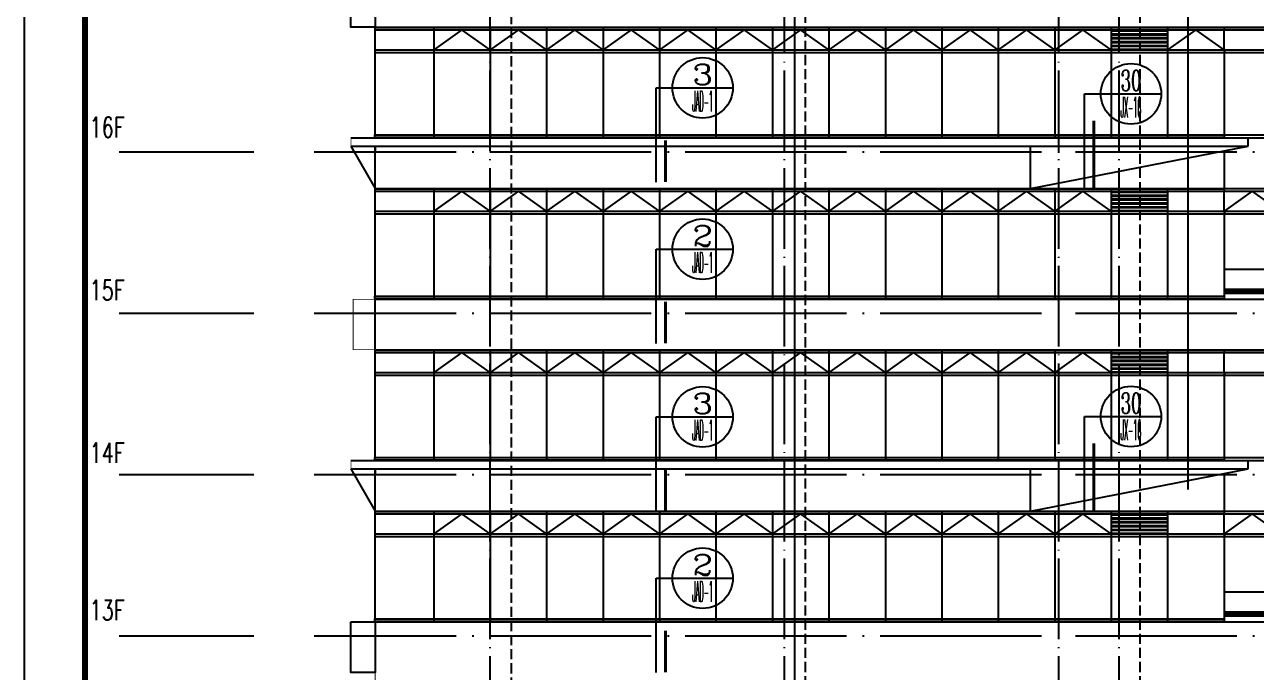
# Model space of a CAD drawing. Extents: x 1980812 to 2578970, y -669191 to 284498.
# Drawn here: x 2489870 to 2520412, y -285390 to -269331 of the extents above; entities that cross this region are included whole.
import ezdxf
from ezdxf.enums import TextEntityAlignment as Align

# ---------------------------------------------------------------- set-up
doc = ezdxf.new("R2010")
doc.units = 0
doc.header["$LTSCALE"] = 1000
doc.header["$MEASUREMENT"] = 0
for name, pattern in [('CONTINOUS', [0]), ('DASH', [0.35, 0.25, -0.1]), ('DOTE', [2.42, 2, -0.2, 0.02, -0.2])]:
    doc.linetypes.add(name, pattern=pattern)
for name, color, linetype in [('0-立面(轮廓)', 63, 'CONTINOUS'), ('8', 8, 'Continuous'), ('ALUM', 157, 'Continuous'), ('DIM_ELEV', 3, 'Continuous'), ('DIM_LEAD', 3, 'Continuous'), ('dote', 1, 'DOTE'), ('GLASS', 230, 'Continuous'), ('hatch', 8, 'Continuous'), ('PJ', 4, 'Continuous'), ('PUB_DIM', 3, 'Continuous'), ('TK', 1, 'Continuous'), ('WALL', 4, 'Continuous'), ('柱网', 1, 'DOTE'), ('节点', 3, 'Continuous')]:
    doc.layers.add(name, color=color, linetype=linetype)
doc.styles.add('COMP', font='COMPLEX.shx', dxfattribs={"bigfont": 'hztxt'})
doc.styles.add('HZTXTW', font='txtw.shx', dxfattribs={"width": 0.6, "bigfont": 'hztxtw.shx'})

# ---------------------------------------------------------------- blocks, each defined once
blk = doc.blocks.new('_index')
blk.add_line((-0.5, 0), (0.5, 0))
blk.add_circle((0, 0), 0.5)
at = {"style": 'COMP'}
for tag, width, p, p2 in [('1', 2.333333, (-0.17, 0.05), (0.17, 0.05)), ('-', 1.166667, (-0.17, -0.39), (0.17, -0.39))]:
    blk.add_attdef(tag, text='', height=0.34, dxfattribs=dict(at, width=width)).set_placement(p, p2, align=Align.FIT)
blk = doc.blocks.new('A$C3955716C')
at = {"layer": '节点'}
for p, q in [((4120, 39256), (4120, 41591)), ((4120, 35256), (4120, 37591)), ((4120, 31100), (4120, 33434)), ((4120, 27100), (4120, 29434))]:
    blk.add_line(p, q, dxfattribs=at)
at = {"layer": '节点', "ltscale": 0.5}
for p, q in [((4120, 41591), (4520, 41591)), ((4120, 37591), (4520, 37591)), ((4120, 33434), (4520, 33434)), ((4120, 29434), (4520, 29434))]:
    blk.add_line(p, q, dxfattribs=at)
at = {"layer": '节点', "ltscale": 0.5, "const_width": 75}
for points in [[(4345, 39256), (4345, 40289)], [(4345, 35256), (4345, 36289)], [(4345, 31100), (4345, 32133)], [(4345, 27100), (4345, 28133)]]:
    blk.add_lwpolyline(points, dxfattribs=at)
at = {"layer": '节点', "ltscale": 0.5}
ref = blk.add_blockref('_index', (5270, 41591), dxfattribs=dict(at, xscale=1500.000000075524, yscale=1500.000000075524, zscale=1500.000000075524))
ref.add_attrib('1', '3', dxfattribs={"layer": '0', "height": 510, "rotation": 360, "style": 'COMP', "width": 1.5}).set_placement((5015, 41666), (5525, 41666), align=Align.FIT)
ref.add_attrib('-', 'JAD-1', dxfattribs={"layer": '0', "height": 510, "style": 'COMP', "width": 0.225806}).set_placement((5015, 41006), (5525, 41006), align=Align.FIT)
ref = blk.add_blockref('_index', (5270, 37591), dxfattribs=dict(at, xscale=1500.000000075524, yscale=1500.000000075524, zscale=1500.000000075524))
ref.add_attrib('1', '2', dxfattribs={"layer": '0', "height": 510, "rotation": 360, "style": 'COMP', "width": 1.5}).set_placement((5015, 37666), (5525, 37666), align=Align.FIT)
ref.add_attrib('-', 'JAD-1', dxfattribs={"layer": '0', "height": 510, "style": 'COMP', "width": 0.225806}).set_placement((5015, 37006), (5525, 37006), align=Align.FIT)
ref = blk.add_blockref('_index', (5270, 33434), dxfattribs=dict(at, xscale=1500.000000075524, yscale=1500.000000075524, zscale=1500.000000075524))
ref.add_attrib('1', '3', dxfattribs={"layer": '0', "height": 510, "rotation": 360, "style": 'COMP', "width": 1.5}).set_placement((5015, 33509), (5525, 33509), align=Align.FIT)
ref.add_attrib('-', 'JAD-1', dxfattribs={"layer": '0', "height": 510, "style": 'COMP', "width": 0.225806}).set_placement((5015, 32849), (5525, 32849), align=Align.FIT)
ref = blk.add_blockref('_index', (5270, 29434), dxfattribs=dict(at, xscale=1500.000000075524, yscale=1500.000000075524, zscale=1500.000000075524))
ref.add_attrib('1', '2', dxfattribs={"layer": '0', "height": 510, "rotation": 360, "style": 'COMP', "width": 1.5}).set_placement((5015, 29509), (5525, 29509), align=Align.FIT)
ref.add_attrib('-', 'JAD-1', dxfattribs={"layer": '0', "height": 510, "style": 'COMP', "width": 0.225806}).set_placement((5015, 28849), (5525, 28849), align=Align.FIT)

msp = doc.modelspace()

# ---------------------------------------------------------------- hatches: boundary and pattern name
at = {"layer": 'hatch'}
h = msp.add_hatch(dxfattribs=at)
h.set_pattern_fill('PLAST', color=8, scale=30, style=0, double=1)
h.set_pattern_definition([(9e-15, (923115.56, -1379245), (9e-30, 95.25), []), (9e-15, (923115.56, -1379233.1), (9e-30, 95.25), []), (9e-15, (923115.56, -1379221.19), (9e-30, 95.25), [])])
h.paths.add_polyline_path([(2516812.3, -269460.4), (2518212.3, -269460.4), (2518212.3, -269955.4), (2516812.3, -269955.4)])
h = msp.add_hatch(dxfattribs=at)
h.set_pattern_fill('PLAST', color=8, scale=30, style=0, double=1)
h.set_pattern_definition([(9e-15, (923115.56, -1383245), (9e-30, 95.25), []), (9e-15, (923115.56, -1383233.1), (9e-30, 95.25), []), (9e-15, (923115.56, -1383221.19), (9e-30, 95.25), [])])
h.paths.add_polyline_path([(2516812.3, -273460.4), (2518212.3, -273460.4), (2518212.3, -273955.4), (2516812.3, -273955.4)])
h = msp.add_hatch(dxfattribs=at)
h.set_pattern_fill('PLAST', color=8, scale=30, style=0, double=1)
h.set_pattern_definition([(9e-15, (923115.56, -1387245), (9e-30, 95.25), []), (9e-15, (923115.56, -1387233.1), (9e-30, 95.25), []), (9e-15, (923115.56, -1387221.19), (9e-30, 95.25), [])])
h.paths.add_polyline_path([(2516812.3, -277460.4), (2518212.3, -277460.4), (2518212.3, -277955.4), (2516812.3, -277955.4)])
h = msp.add_hatch(dxfattribs=at)
h.set_pattern_fill('PLAST', color=8, scale=30, style=0, double=1)
h.set_pattern_definition([(9e-15, (923115.56, -1391245), (9e-30, 95.25), []), (9e-15, (923115.56, -1391233.1), (9e-30, 95.25), []), (9e-15, (923115.56, -1391221.19), (9e-30, 95.25), [])])
h.paths.add_polyline_path([(2516812.3, -281460.4), (2518212.3, -281460.4), (2518212.3, -281955.4), (2516812.3, -281955.4)])

# ---------------------------------------------------------------- linework, layer by layer
at = {"layer": '0-立面(轮廓)', "color": 2}
for p, q in [((2498562.3, -269390.4), (2519737.3, -269390.4)), ((2498712.3, -269390.4), (2528012.3, -269390.4)), ((2519612.3, -269405.4), (2519612.3, -269390.4)), ((2519622.3, -269405.4), (2519612.3, -269405.4)), ((2519612.3, -269955.4), (2519612.3, -269460.4)), ((2519622.3, -269460.4), (2519612.3, -269460.4)), ((2519622.3, -269460.4), (2519622.3, -269405.4)), ((2519612.3, -269955.4), (2519622.3, -269955.4)), ((2519622.3, -269955.4), (2519612.3, -269955.4)), ((2519622.3, -269955.4), (2519622.3, -270025.4)), ((2519622.3, -270025.4), (2519622.3, -269955.4)), ((2519612.3, -270025.4), (2519612.3, -272065.4)), ((2519612.3, -270025.4), (2519622.3, -270025.4)), ((2519622.3, -270025.4), (2519612.3, -270025.4)), ((2498552.3, -272065.4), (2498562.3, -272065.4)), ((2498552.3, -272122.4), (2498552.3, -272065.4)), ((2498552.3, -272122.4), (2498562.3, -272122.4)), ((2498562.3, -272122.4), (2498562.3, -272140.4)), ((2498562.3, -272140.4), (2498562.3, -272122.4)), ((2519622.3, -272065.4), (2519612.3, -272065.4)), ((2519612.3, -272122.4), (2519612.3, -272140.4)), ((2519612.3, -272140.4), (2519612.3, -272122.4)), ((2519622.3, -272122.4), (2519612.3, -272122.4)), ((2519622.3, -272122.4), (2519622.3, -272065.4)), ((2497962.3, -272140.4), (2520212.3, -272140.4)), ((2497962.3, -272340.4), (2520212.3, -272340.4)), ((2497962.3, -272340.4), (2498562.3, -272340.4)), ((2497962.3, -272340.4), (2498562.3, -273390.4)), ((2498562.3, -272340.4), (2498562.3, -272490.4)), ((2498562.3, -273390.4), (2498562.3, -272340.4)), ((2514809.5, -273390.4), (2514809.5, -272340.4)), ((2520212.3, -272340.4), (2520212.3, -272140.4)), ((2519612.3, -272457), (2519612.3, -273390.4)), ((2519612.3, -272490.4), (2519612.3, -272471.7)), ((2498562.3, -273390.4), (2519612.3, -273390.4)), ((2519612.3, -273405.4), (2519612.3, -273390.4)), ((2519622.3, -273405.4), (2519612.3, -273405.4)), ((2519612.3, -273955.4), (2519612.3, -273460.4)), ((2519622.3, -273460.4), (2519612.3, -273460.4)), ((2519622.3, -273460.4), (2519622.3, -273405.4)), ((2519612.3, -273955.4), (2519622.3, -273955.4)), ((2519622.3, -273955.4), (2519612.3, -273955.4)), ((2519622.3, -273955.4), (2519622.3, -274025.4)), ((2519622.3, -274025.4), (2519622.3, -273955.4)), ((2519612.3, -274025.4), (2519612.3, -276063.4)), ((2519612.3, -274025.4), (2519622.3, -274025.4)), ((2519622.3, -274025.4), (2519612.3, -274025.4)), ((2519612.3, -275390.4), (2527412.3, -275390.4)), ((2498552.3, -276063.4), (2498562.3, -276063.4)), ((2498552.3, -276120.4), (2498552.3, -276063.4)), ((2519622.3, -276063.4), (2519612.3, -276063.4)), ((2519622.3, -276120.4), (2519622.3, -276063.4)), ((2498552.3, -276120.4), (2498562.3, -276120.4)), ((2498562.3, -276120.4), (2498562.3, -276140.4)), ((2498562.3, -276140.4), (2498562.3, -276120.4)), ((2498562.3, -277390.4), (2498562.3, -276140.4)), ((2498562.3, -276140.4), (2528012.3, -276140.4)), ((2519612.3, -276120.4), (2519612.3, -276140.4)), ((2519612.3, -276140.4), (2519612.3, -276120.4)), ((2519622.3, -276120.4), (2519612.3, -276120.4)), ((2498562.3, -277390.4), (2519737.3, -277390.4)), ((2498712.3, -277390.4), (2528012.3, -277390.4)), ((2519612.3, -277405.4), (2519612.3, -277390.4)), ((2519622.3, -277405.4), (2519612.3, -277405.4)), ((2519612.3, -277955.4), (2519612.3, -277460.4)), ((2519622.3, -277460.4), (2519612.3, -277460.4)), ((2519622.3, -277460.4), (2519622.3, -277405.4)), ((2519612.3, -277955.4), (2519622.3, -277955.4)), ((2519622.3, -277955.4), (2519612.3, -277955.4)), ((2519612.3, -278025.4), (2519612.3, -280065.4)), ((2519612.3, -278025.4), (2519622.3, -278025.4)), ((2519622.3, -278025.4), (2519612.3, -278025.4)), ((2519622.3, -277955.4), (2519622.3, -278025.4)), ((2519622.3, -278025.4), (2519622.3, -277955.4)), ((2498552.3, -280065.4), (2498562.3, -280065.4)), ((2498552.3, -280122.4), (2498552.3, -280065.4)), ((2519622.3, -280065.4), (2519612.3, -280065.4)), ((2519622.3, -280122.4), (2519622.3, -280065.4)), ((2497962.3, -280140.4), (2520212.3, -280140.4)), ((2497962.3, -280340.4), (2520212.3, -280340.4)), ((2497962.3, -280340.4), (2498562.3, -280340.4)), ((2497962.3, -280340.4), (2498562.3, -281390.4)), ((2498552.3, -280122.4), (2498562.3, -280122.4)), ((2498562.3, -280122.4), (2498562.3, -280140.4)), ((2498562.3, -280140.4), (2498562.3, -280122.4)), ((2498562.3, -280340.4), (2498562.3, -280490.4)), ((2498562.3, -281390.4), (2498562.3, -280340.4)), ((2514809.5, -281390.4), (2514809.5, -280340.4)), ((2519612.3, -280122.4), (2519612.3, -280140.4)), ((2519612.3, -280140.4), (2519612.3, -280122.4)), ((2519622.3, -280122.4), (2519612.3, -280122.4)), ((2520212.3, -280340.4), (2520212.3, -280140.4)), ((2519612.3, -280457), (2519612.3, -281390.4)), ((2519612.3, -280490.4), (2519612.3, -280471.7)), ((2498562.3, -281390.4), (2519612.3, -281390.4)), ((2519612.3, -281405.4), (2519612.3, -281390.4)), ((2519622.3, -281405.4), (2519612.3, -281405.4)), ((2519612.3, -281955.4), (2519612.3, -281460.4)), ((2519622.3, -281460.4), (2519612.3, -281460.4)), ((2519622.3, -281460.4), (2519622.3, -281405.4)), ((2519612.3, -281955.4), (2519622.3, -281955.4)), ((2519622.3, -281955.4), (2519612.3, -281955.4)), ((2519612.3, -282025.4), (2519612.3, -284063.4)), ((2519612.3, -282025.4), (2519622.3, -282025.4)), ((2519622.3, -282025.4), (2519612.3, -282025.4)), ((2519622.3, -281955.4), (2519622.3, -282025.4)), ((2519622.3, -282025.4), (2519622.3, -281955.4)), ((2519612.3, -283390.4), (2527412.3, -283390.4)), ((2498552.3, -284063.4), (2498562.3, -284063.4)), ((2498552.3, -284120.4), (2498552.3, -284063.4)), ((2498552.3, -284120.4), (2498562.3, -284120.4)), ((2498562.3, -284120.4), (2498562.3, -284140.4)), ((2498562.3, -284140.4), (2498562.3, -284120.4)), ((2498562.3, -284140.4), (2528012.3, -284140.4))]:
    msp.add_line(p, q, dxfattribs=at)
for points in [[(2497962.3, -268140.4), (2498562.3, -268140.4), (2498562.3, -269390.4), (2497962.3, -269390.4)], [(2497962.3, -284140.4), (2498562.3, -284140.4), (2498562.3, -285390.4), (2497962.3, -285390.4)]]:
    msp.add_lwpolyline(points, close=True, dxfattribs=at)
for points in [[(2514809.5, -273390.4), (2520212.3, -272340.4)], [(2514809.5, -281390.4), (2520212.3, -280340.4)]]:
    msp.add_lwpolyline(points, dxfattribs=at)
at = {"layer": '8'}
for p, q in [((2500012.3, -269390.4), (2500012.3, -272140.4)), ((2501412.3, -269390.4), (2501412.3, -272140.4)), ((2502812.3, -269390.4), (2502812.3, -272140.4)), ((2504212.3, -269390.4), (2504212.3, -272140.4)), ((2505612.3, -269390.4), (2505612.3, -272140.4)), ((2507012.3, -269390.4), (2507012.3, -272140.4)), ((2508412.3, -269390.4), (2508412.3, -272140.4)), ((2509812.3, -269390.4), (2509812.3, -272140.4)), ((2511212.3, -269390.4), (2511212.3, -272140.4)), ((2512612.3, -269390.4), (2512612.3, -272140.4)), ((2514012.3, -269390.4), (2514012.3, -272140.4)), ((2515412.3, -269390.4), (2515412.3, -272140.4)), ((2516812.3, -269390.4), (2516812.3, -272140.4)), ((2518212.3, -269390.4), (2518212.3, -272140.4)), ((2500012.3, -273390.4), (2500012.3, -276140.4)), ((2501412.3, -273390.4), (2501412.3, -276140.4)), ((2502812.3, -273390.4), (2502812.3, -276140.4)), ((2504212.3, -273390.4), (2504212.3, -276140.4)), ((2505612.3, -273390.4), (2505612.3, -276140.4)), ((2507012.3, -273390.4), (2507012.3, -276140.4)), ((2508412.3, -273390.4), (2508412.3, -276140.4)), ((2509812.3, -273390.4), (2509812.3, -276140.4)), ((2511212.3, -273390.4), (2511212.3, -276140.4)), ((2512612.3, -273390.4), (2512612.3, -276140.4)), ((2514012.3, -273390.4), (2514012.3, -276140.4)), ((2515412.3, -273390.4), (2515412.3, -276140.4)), ((2516812.3, -273390.4), (2516812.3, -276140.4)), ((2518212.3, -273390.4), (2518212.3, -276140.4)), ((2519612.3, -275940.4), (2527412.3, -275940.4)), ((2500012.3, -277390.4), (2500012.3, -280140.4)), ((2501412.3, -277390.4), (2501412.3, -280140.4)), ((2502812.3, -277390.4), (2502812.3, -280140.4)), ((2504212.3, -277390.4), (2504212.3, -280140.4)), ((2505612.3, -277390.4), (2505612.3, -280140.4)), ((2507012.3, -277390.4), (2507012.3, -280140.4)), ((2508412.3, -277390.4), (2508412.3, -280140.4)), ((2509812.3, -277390.4), (2509812.3, -280140.4)), ((2511212.3, -277390.4), (2511212.3, -280140.4)), ((2512612.3, -277390.4), (2512612.3, -280140.4)), ((2514012.3, -277390.4), (2514012.3, -280140.4)), ((2515412.3, -277390.4), (2515412.3, -280140.4)), ((2516812.3, -277390.4), (2516812.3, -280140.4)), ((2518212.3, -277390.4), (2518212.3, -280140.4)), ((2500012.3, -281390.4), (2500012.3, -284140.4)), ((2501412.3, -281390.4), (2501412.3, -284140.4)), ((2502812.3, -281390.4), (2502812.3, -284140.4)), ((2504212.3, -281390.4), (2504212.3, -284140.4)), ((2505612.3, -281390.4), (2505612.3, -284140.4)), ((2507012.3, -281390.4), (2507012.3, -284140.4)), ((2508412.3, -281390.4), (2508412.3, -284140.4)), ((2509812.3, -281390.4), (2509812.3, -284140.4)), ((2511212.3, -281390.4), (2511212.3, -284140.4)), ((2512612.3, -281390.4), (2512612.3, -284140.4)), ((2514012.3, -281390.4), (2514012.3, -284140.4)), ((2515412.3, -281390.4), (2515412.3, -284140.4)), ((2516812.3, -281390.4), (2516812.3, -284140.4)), ((2518212.3, -281390.4), (2518212.3, -284140.4)), ((2519612.3, -283940.4), (2527412.3, -283940.4))]:
    msp.add_line(p, q, dxfattribs=at)
for points in [[(2501412.3, -269955.4), (2500712.3, -269460.4), (2500012.3, -269955.4)], [(2502812.3, -269955.4), (2502112.3, -269460.4), (2501412.3, -269955.4)], [(2504212.3, -269955.4), (2503512.3, -269460.4), (2502812.3, -269955.4)], [(2505612.3, -269955.4), (2504912.3, -269460.4), (2504212.3, -269955.4)], [(2507012.3, -269955.4), (2506312.3, -269460.4), (2505612.3, -269955.4)], [(2508412.3, -269955.4), (2507712.3, -269460.4), (2507012.3, -269955.4)], [(2509812.3, -269955.4), (2509112.3, -269460.4), (2508412.3, -269955.4)], [(2511212.3, -269955.4), (2510512.3, -269460.4), (2509812.3, -269955.4)], [(2512612.3, -269955.4), (2511912.3, -269460.4), (2511212.3, -269955.4)], [(2514012.3, -269955.4), (2513312.3, -269460.4), (2512612.3, -269955.4)], [(2515412.3, -269955.4), (2514712.3, -269460.4), (2514012.3, -269955.4)], [(2516812.3, -269955.4), (2516112.3, -269460.4), (2515412.3, -269955.4)], [(2519612.3, -269955.4), (2518912.3, -269460.4), (2518212.3, -269955.4)], [(2501412.3, -273955.4), (2500712.3, -273460.4), (2500012.3, -273955.4)], [(2502812.3, -273955.4), (2502112.3, -273460.4), (2501412.3, -273955.4)], [(2504212.3, -273955.4), (2503512.3, -273460.4), (2502812.3, -273955.4)], [(2505612.3, -273955.4), (2504912.3, -273460.4), (2504212.3, -273955.4)], [(2507012.3, -273955.4), (2506312.3, -273460.4), (2505612.3, -273955.4)], [(2508412.3, -273955.4), (2507712.3, -273460.4), (2507012.3, -273955.4)], [(2509812.3, -273955.4), (2509112.3, -273460.4), (2508412.3, -273955.4)], [(2511212.3, -273955.4), (2510512.3, -273460.4), (2509812.3, -273955.4)], [(2512612.3, -273955.4), (2511912.3, -273460.4), (2511212.3, -273955.4)], [(2514012.3, -273955.4), (2513312.3, -273460.4), (2512612.3, -273955.4)], [(2515412.3, -273955.4), (2514712.3, -273460.4), (2514012.3, -273955.4)], [(2516812.3, -273955.4), (2516112.3, -273460.4), (2515412.3, -273955.4)], [(2521012.3, -273955.4), (2520312.3, -273460.4), (2519612.3, -273955.4)], [(2501412.3, -277955.4), (2500712.3, -277460.4), (2500012.3, -277955.4)], [(2502812.3, -277955.4), (2502112.3, -277460.4), (2501412.3, -277955.4)], [(2504212.3, -277955.4), (2503512.3, -277460.4), (2502812.3, -277955.4)], [(2505612.3, -277955.4), (2504912.3, -277460.4), (2504212.3, -277955.4)], [(2507012.3, -277955.4), (2506312.3, -277460.4), (2505612.3, -277955.4)], [(2508412.3, -277955.4), (2507712.3, -277460.4), (2507012.3, -277955.4)], [(2509812.3, -277955.4), (2509112.3, -277460.4), (2508412.3, -277955.4)], [(2511212.3, -277955.4), (2510512.3, -277460.4), (2509812.3, -277955.4)], [(2512612.3, -277955.4), (2511912.3, -277460.4), (2511212.3, -277955.4)], [(2514012.3, -277955.4), (2513312.3, -277460.4), (2512612.3, -277955.4)], [(2515412.3, -277955.4), (2514712.3, -277460.4), (2514012.3, -277955.4)], [(2516812.3, -277955.4), (2516112.3, -277460.4), (2515412.3, -277955.4)], [(2501412.3, -281955.4), (2500712.3, -281460.4), (2500012.3, -281955.4)], [(2502812.3, -281955.4), (2502112.3, -281460.4), (2501412.3, -281955.4)], [(2504212.3, -281955.4), (2503512.3, -281460.4), (2502812.3, -281955.4)], [(2505612.3, -281955.4), (2504912.3, -281460.4), (2504212.3, -281955.4)], [(2507012.3, -281955.4), (2506312.3, -281460.4), (2505612.3, -281955.4)], [(2508412.3, -281955.4), (2507712.3, -281460.4), (2507012.3, -281955.4)], [(2509812.3, -281955.4), (2509112.3, -281460.4), (2508412.3, -281955.4)], [(2511212.3, -281955.4), (2510512.3, -281460.4), (2509812.3, -281955.4)], [(2512612.3, -281955.4), (2511912.3, -281460.4), (2511212.3, -281955.4)], [(2514012.3, -281955.4), (2513312.3, -281460.4), (2512612.3, -281955.4)], [(2515412.3, -281955.4), (2514712.3, -281460.4), (2514012.3, -281955.4)], [(2516812.3, -281955.4), (2516112.3, -281460.4), (2515412.3, -281955.4)], [(2521012.3, -281955.4), (2520312.3, -281460.4), (2519612.3, -281955.4)]]:
    msp.add_lwpolyline(points, dxfattribs=at)
at = {"layer": 'ALUM'}
for p, q in [((2498562.3, -269405.4), (2519612.3, -269405.4)), ((2498562.3, -269460.4), (2519612.3, -269460.4)), ((2519612.3, -269405.4), (2527412.3, -269405.4)), ((2519612.3, -269460.4), (2527412.3, -269460.4)), ((2498562.3, -269955.4), (2519612.3, -269955.4)), ((2519612.3, -269955.4), (2527412.3, -269955.4)), ((2498562.3, -270025.4), (2519612.3, -270025.4)), ((2519612.3, -270025.4), (2527412.3, -270025.4)), ((2498562.3, -272065.4), (2519612.3, -272065.4)), ((2498562.3, -272122.4), (2519612.3, -272122.4)), ((2519612.3, -272065.4), (2526742.3, -272065.4)), ((2519612.3, -272135.4), (2526742.3, -272135.4)), ((2498562.3, -273405.4), (2519612.3, -273405.4)), ((2498562.3, -273460.4), (2519612.3, -273460.4)), ((2519612.3, -273390.4), (2526742.3, -273390.4)), ((2519612.3, -273460.4), (2526752.3, -273460.4)), ((2498562.3, -273955.4), (2519612.3, -273955.4)), ((2499232.3, -273955.4), (2526742.3, -273955.4)), ((2498562.3, -274025.4), (2519612.3, -274025.4)), ((2499232.3, -274025.4), (2526742.3, -274025.4)), ((2498562.3, -276063.4), (2519612.3, -276063.4)), ((2498562.3, -276120.4), (2519612.3, -276120.4)), ((2498562.3, -277405.4), (2519612.3, -277405.4)), ((2498562.3, -277460.4), (2519612.3, -277460.4)), ((2519612.3, -277405.4), (2527412.3, -277405.4)), ((2519612.3, -277460.4), (2527412.3, -277460.4)), ((2498562.3, -277955.4), (2519612.3, -277955.4)), ((2498562.3, -278025.4), (2519612.3, -278025.4)), ((2519612.3, -277955.4), (2527412.3, -277955.4)), ((2519612.3, -278025.4), (2527412.3, -278025.4)), ((2498562.3, -280065.4), (2519612.3, -280065.4)), ((2519612.3, -280065.4), (2526742.3, -280065.4)), ((2498562.3, -280122.4), (2519612.3, -280122.4)), ((2519612.3, -280135.4), (2526742.3, -280135.4)), ((2498562.3, -281405.4), (2519612.3, -281405.4)), ((2498562.3, -281460.4), (2519612.3, -281460.4)), ((2519612.3, -281390.4), (2526742.3, -281390.4)), ((2519612.3, -281460.4), (2526752.3, -281460.4)), ((2498562.3, -281955.4), (2519612.3, -281955.4)), ((2498562.3, -282025.4), (2519612.3, -282025.4)), ((2499232.3, -281955.4), (2526742.3, -281955.4)), ((2499232.3, -282025.4), (2526742.3, -282025.4)), ((2498562.3, -284063.4), (2519612.3, -284063.4)), ((2498562.3, -284120.4), (2519612.3, -284120.4))]:
    msp.add_line(p, q, dxfattribs=at)
at = {"layer": 'DIM_LEAD', "color": 3}
for p, q in [((2508971.1, -306516.4), (2508971.1, -233002.5)), ((2518717.5, -280859.7), (2518717.5, -233002.5))]:
    msp.add_line(p, q, dxfattribs=at)
at = {"layer": 'dote'}
for p, q in [((2501412.3, -318449.8), (2501412.3, -227415.9)), ((2508712.3, -318449.8), (2508712.3, -227415.9)), ((2515512.3, -318449.8), (2515512.3, -227415.9)), ((2517012.3, -318449.8), (2517012.3, -227415.9))]:
    msp.add_line(p, q, dxfattribs=at)
at = {"layer": 'dote', "linetype": 'DASH'}
for p, q in [((2501932.3, -227415.9), (2501932.3, -322132.7)), ((2509232.3, -322132.7), (2509232.3, -227415.9)), ((2517532.3, -322132.7), (2517532.3, -227415.9))]:
    msp.add_line(p, q, dxfattribs=at)
at = {"layer": 'GLASS', "color": 2}
for p, q in [((2519612.3, -275890.4), (2527412.3, -275890.4)), ((2519612.3, -275990.4), (2527412.3, -275990.4)), ((2519612.3, -283890.4), (2527412.3, -283890.4)), ((2519612.3, -283990.4), (2527412.3, -283990.4))]:
    msp.add_line(p, q, dxfattribs=at)
at = {"layer": 'PJ', "const_width": 20}
msp.add_lwpolyline([(2498562.3, -288065.4), (2498562.3, -285390.4), (2497962.3, -285390.4), (2497962.3, -284140.4), (2498562.3, -284140.4), (2498562.3, -281390.4), (2497962.3, -280340.4), (2497962.3, -280140.4), (2498562.3, -280140.4), (2498562.3, -277390.4), (2498015.5, -277390.4), (2498015.5, -276140.4), (2498562.3, -276140.4), (2498562.3, -273390.4), (2497962.3, -272340.4), (2497962.3, -272140.4), (2498562.3, -272140.4), (2498562.3, -269390.4), (2497962.3, -269390.4), (2497962.3, -268140.4)], dxfattribs=at)
at = {"layer": 'PUB_DIM'}
for p, q in [((2495552.2, -272490.4), (2492213.3, -272490.4)), ((2495552.2, -276490.4), (2492213.3, -276490.4)), ((2495552.2, -280490.4), (2492213.3, -280490.4)), ((2495552.2, -284490.4), (2492213.3, -284490.4))]:
    msp.add_line(p, q, dxfattribs=at)
at = {"layer": 'TK'}
msp.add_lwpolyline([(2578969.7, -219231.9), (2578969.7, -345381.9), (2489869.7, -345381.9), (2489869.7, -219231.9)], close=True, dxfattribs=at)
at = {"layer": 'TK', "const_width": 150}
msp.add_lwpolyline([(2491369.7, -343881.9), (2577469.7, -343881.9), (2577469.7, -222981.9), (2491369.7, -222981.9)], close=True, dxfattribs=at)
at = {"layer": 'WALL', "color": 2}
for p, q in [((2498552.3, -269405.4), (2498552.3, -269460.4)), ((2498562.3, -269405.4), (2498552.3, -269405.4)), ((2498562.3, -269460.4), (2498552.3, -269460.4)), ((2498562.3, -269405.4), (2498562.3, -269390.4)), ((2498562.3, -269955.4), (2498562.3, -269460.4)), ((2498552.3, -269955.4), (2498552.3, -270025.4)), ((2498562.3, -269955.4), (2498552.3, -269955.4)), ((2498562.3, -270025.4), (2498552.3, -270025.4)), ((2498562.3, -272065.4), (2498562.3, -270025.4)), ((2498562.3, -272140.4), (2498562.3, -272122.4)), ((2498552.3, -273405.4), (2498552.3, -273460.4)), ((2498562.3, -273405.4), (2498552.3, -273405.4)), ((2498562.3, -273460.4), (2498552.3, -273460.4)), ((2498562.3, -273405.4), (2498562.3, -273390.4)), ((2498562.3, -273955.4), (2498562.3, -273460.4)), ((2498552.3, -273955.4), (2498552.3, -274025.4)), ((2498562.3, -273955.4), (2498552.3, -273955.4)), ((2498562.3, -274025.4), (2498552.3, -274025.4)), ((2498562.3, -276063.4), (2498562.3, -274025.4)), ((2498562.3, -276140.4), (2498562.3, -276120.4)), ((2498552.3, -277405.4), (2498552.3, -277460.4)), ((2498562.3, -277405.4), (2498552.3, -277405.4)), ((2498562.3, -277460.4), (2498552.3, -277460.4)), ((2498562.3, -277405.4), (2498562.3, -277390.4)), ((2498562.3, -277955.4), (2498562.3, -277460.4)), ((2498552.3, -277955.4), (2498552.3, -278025.4)), ((2498562.3, -277955.4), (2498552.3, -277955.4)), ((2498562.3, -278025.4), (2498552.3, -278025.4)), ((2498562.3, -280065.4), (2498562.3, -278025.4)), ((2498562.3, -280140.4), (2498562.3, -280122.4)), ((2498552.3, -281405.4), (2498552.3, -281460.4)), ((2498562.3, -281405.4), (2498552.3, -281405.4)), ((2498562.3, -281460.4), (2498552.3, -281460.4)), ((2498562.3, -281405.4), (2498562.3, -281390.4)), ((2498562.3, -281955.4), (2498562.3, -281460.4)), ((2498552.3, -281955.4), (2498552.3, -282025.4)), ((2498562.3, -281955.4), (2498552.3, -281955.4)), ((2498562.3, -282025.4), (2498552.3, -282025.4)), ((2498562.3, -284063.4), (2498562.3, -282025.4)), ((2498562.3, -284140.4), (2498562.3, -284120.4))]:
    msp.add_line(p, q, dxfattribs=at)
for points in [[(2527412.3, -275990.4), (2519612.3, -275990.4), (2519612.3, -276140.4), (2527412.3, -276140.4)], [(2527412.3, -283990.4), (2519612.3, -283990.4), (2519612.3, -284140.4), (2527412.3, -284140.4)]]:
    msp.add_lwpolyline(points, close=True, dxfattribs=at)
at = {"layer": '柱网', "ltscale": 2}
for p, q in [((2529607.9, -272490.4), (2497053.2, -272490.4)), ((2529607.9, -276490.4), (2497053.2, -276490.4)), ((2529607.9, -280490.4), (2497053.2, -280490.4)), ((2529607.9, -284490.4), (2497053.2, -284490.4))]:
    msp.add_line(p, q, dxfattribs=at)
at = {"layer": '节点'}
for p, q in [((2516153.5, -271047.8), (2517420.2, -271047.8)), ((2516153.5, -273381.8), (2516153.5, -271047.8)), ((2516153.5, -279047.8), (2517420.2, -279047.8)), ((2516153.5, -281381.8), (2516153.5, -279047.8))]:
    msp.add_line(p, q, dxfattribs=at)
at = {"layer": '节点', "ltscale": 0.5, "const_width": 75}
for points in [[(2516378.5, -273381.8), (2516378.5, -271715.3)], [(2516378.5, -281381.8), (2516378.5, -279715.3)]]:
    msp.add_lwpolyline(points, dxfattribs=at)

# ---------------------------------------------------------------- block references
at = {"layer": 'PJ'}
msp.add_blockref('A$C3955716C', (2501412.3, -312490.4), dxfattribs=at)
at = {"layer": '节点', "ltscale": 0.5}
ref = msp.add_blockref('_index', (2517304, -271047.8), dxfattribs=dict(at, xscale=1500.000000075524, yscale=1500.000000075524, zscale=1500.000000075524))
ref.add_attrib('1', '30', dxfattribs={"layer": '0', "height": 510, "rotation": 360, "style": 'COMP', "width": 0.636364}).set_placement((2517049, -270972.8), (2517559, -270972.8), align=Align.FIT)
ref.add_attrib('-', 'JX-16', dxfattribs={"layer": '0', "height": 510, "style": 'COMP', "width": 0.233333}).set_placement((2517049, -271632.8), (2517559, -271632.8), align=Align.FIT)
ref = msp.add_blockref('_index', (2517304, -279047.8), dxfattribs=dict(at, xscale=1500.000000075524, yscale=1500.000000075524, zscale=1500.000000075524))
ref.add_attrib('1', '30', dxfattribs={"layer": '0', "height": 510, "rotation": 360, "style": 'COMP', "width": 0.636364}).set_placement((2517049, -278972.8), (2517559, -278972.8), align=Align.FIT)
ref.add_attrib('-', 'JX-16', dxfattribs={"layer": '0', "height": 510, "style": 'COMP', "width": 0.233333}).set_placement((2517049, -279632.8), (2517559, -279632.8), align=Align.FIT)

# ---------------------------------------------------------------- texts
at = {"layer": 'DIM_ELEV', "color": 7, "style": 'HZTXTW', "width": 0.7}
for s, p in [('16F', (2491479.5, -272128.4)), ('15F', (2491479.5, -276163.4)), ('14F', (2491479.5, -280198.4)), ('13F', (2491479.5, -284098.4))]:
    msp.add_text(s, height=500, dxfattribs=at).set_placement(p)

doc.saveas('drawing.dxf')
